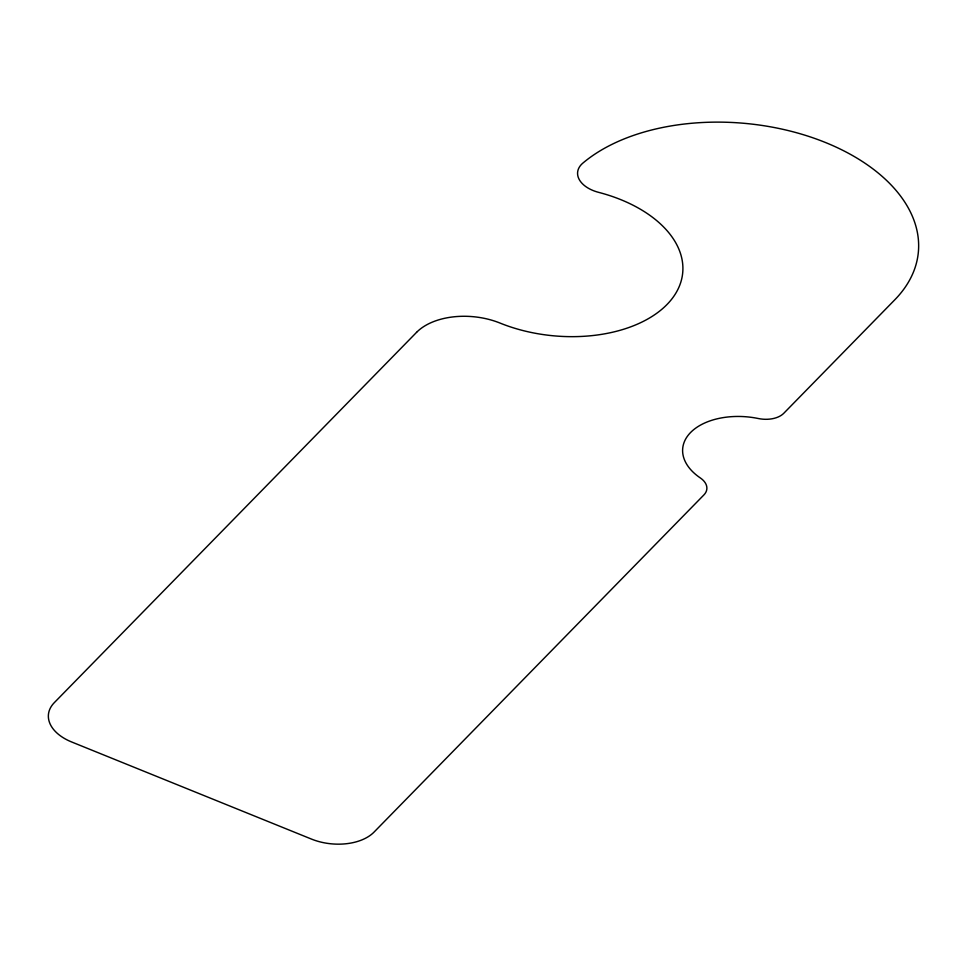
<?xml version="1.0" encoding="UTF-8"?>
<svg xmlns="http://www.w3.org/2000/svg" width="967" height="967" viewBox="0 0 967 967"><rect width="100%" height="100%" fill="white"/><g stroke="black" fill="none" stroke-linecap="round" stroke-linejoin="round"><path stroke-width="1.45" d="M416.572 332.346L54.321 702.634A46.053 28.043 5.3 0 0 71.643 741.967L311.434 839.066A46.053 28.043 5.3 0 0 374.036 832.103L703.903 494.923A23.027 14.021 5.3 0 0 700.265 477.903A61.404 37.387 5.3 0 1 690.559 432.527A61.404 37.387 5.3 0 1 758.358 418.53A23.027 14.021 5.3 0 0 783.778 413.284L894.777 299.818A184.226 112.148 5.3 0 0 831.85 145.195A184.226 112.148 5.3 0 0 582.859 163.109A30.702 18.687 5.3 0 0 598.646 192.36A122.821 74.761 5.3 0 1 672.44 298.199A122.821 74.761 5.3 0 1 500.048 323.075A61.404 37.387 5.3 0 0 416.572 332.346"/></g></svg>
